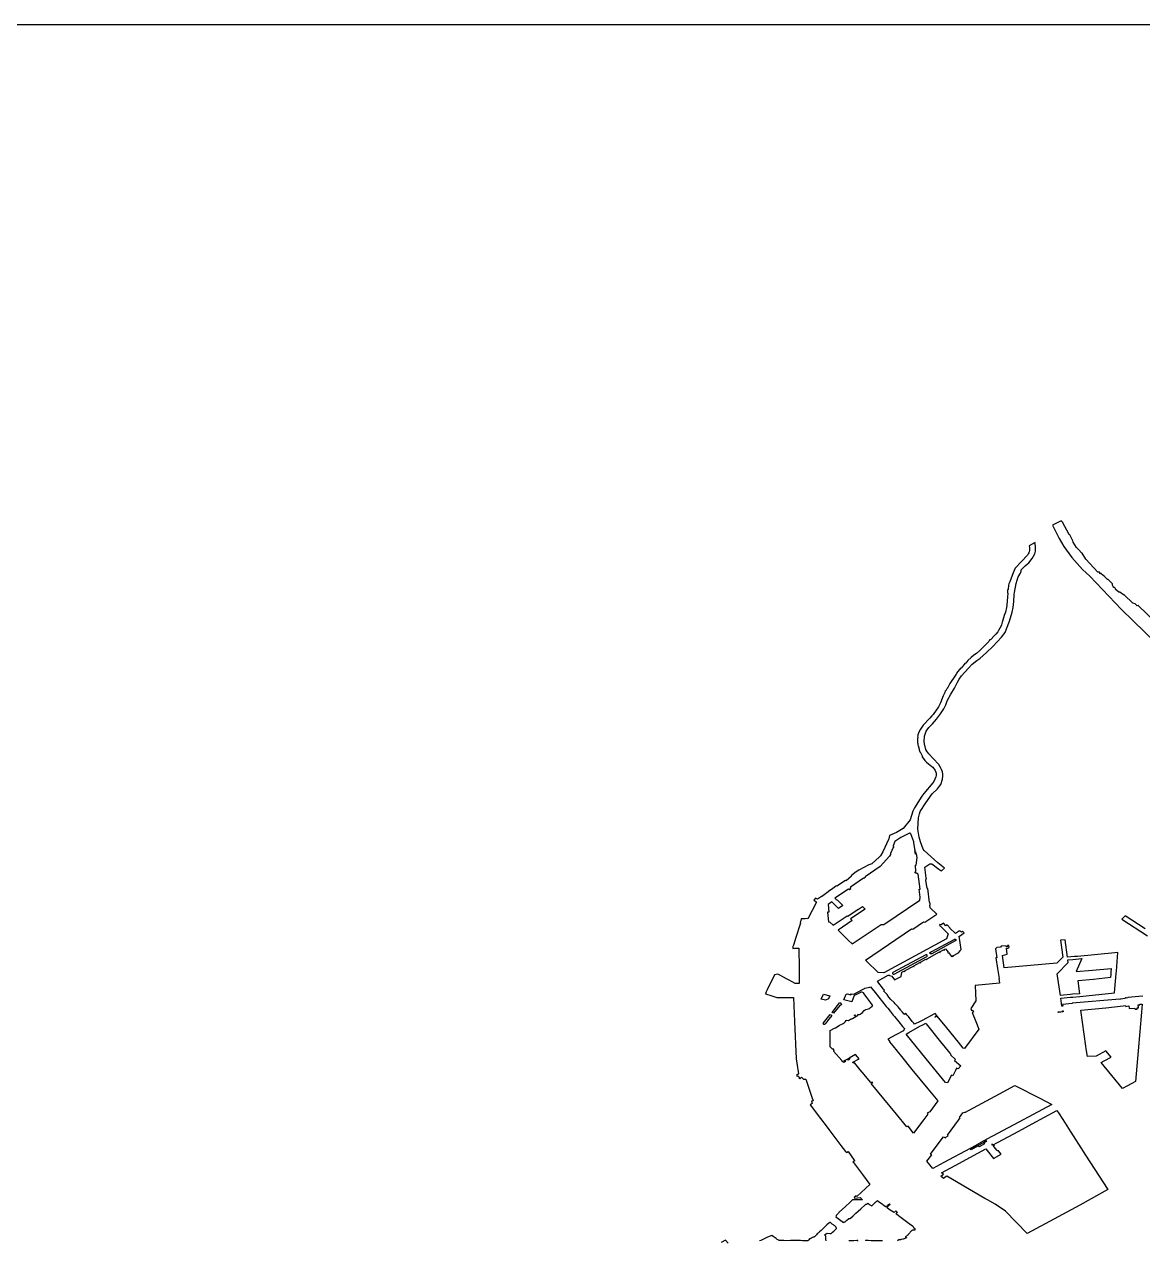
# Model space of a CAD drawing. Header units: inches. Extents: x 139.14 to 140.39, y 34.9 to 35.86.
# Drawn here: x 139.5806 to 139.8402, y 35.5771 to 35.8596 of the extents above; entities that cross this region are included whole.
import ezdxf

# ---------------------------------------------------------------- set-up
doc = ezdxf.new("R2010")
doc.units = ezdxf.units.IN
doc.header["$MEASUREMENT"] = 0

msp = doc.modelspace()

# ---------------------------------------------------------------- linework, layer by layer
for points in [[(139.14216, 35.22599), (139.14216, 35.85959), (140.39254, 35.85959)], [(139.84322, 35.72077), (139.8392, 35.72459), (139.83896, 35.72451), (139.83846, 35.72501), (139.83794, 35.72517), (139.83591, 35.7271), (139.83575, 35.72713), (139.83493, 35.72768), (139.83473, 35.72768), (139.83386, 35.72845), (139.83389, 35.7285), (139.8339, 35.72857), (139.83372, 35.72881), (139.83353, 35.7288), (139.83337, 35.72904), (139.83326, 35.72934), (139.83323, 35.72968), (139.83222, 35.73064), (139.83208, 35.73066), (139.83135, 35.73135), (139.83063, 35.73198), (139.83059, 35.73207), (139.83043, 35.73195), (139.83021, 35.73214), (139.83034, 35.73224), (139.83016, 35.73237), (139.82979, 35.73234), (139.82702, 35.7354), (139.82619, 35.73674), (139.82601, 35.73688), (139.82541, 35.73758), (139.82488, 35.73806), (139.82413, 35.7393), (139.82404, 35.73961), (139.82331, 35.74102), (139.82315, 35.74109), (139.82164, 35.74398), (139.82131, 35.74426), (139.81926, 35.74325), (139.82086, 35.7402), (139.82193, 35.73829), (139.82377, 35.73577), (139.82625, 35.73301), (139.82796, 35.73143), (139.8353, 35.72373), (139.84874, 35.71071)], [(139.84026, 35.6339), (139.83931, 35.6338), (139.83678, 35.63355), (139.83678, 35.63349), (139.83643, 35.63346), (139.83642, 35.63354), (139.83628, 35.63353), (139.83608, 35.63332), (139.83514, 35.63321), (139.83489, 35.63319), (139.82386, 35.63227), (139.82387, 35.63218), (139.82161, 35.63195), (139.82166, 35.63155), (139.82148, 35.63154), (139.82124, 35.63341), (139.82348, 35.63363), (139.82382, 35.63367), (139.82401, 35.63369), (139.82561, 35.63385), (139.83367, 35.63466), (139.83376, 35.6356), (139.83411, 35.63917), (139.83412, 35.63967), (139.8345, 35.64402), (139.8338, 35.64396), (139.82513, 35.64314), (139.82443, 35.64307), (139.82279, 35.64294), (139.82222, 35.64699), (139.82112, 35.6469), (139.82168, 35.64294), (139.82034, 35.64159), (139.80807, 35.64047), (139.80769, 35.64334), (139.80878, 35.64367), (139.80861, 35.64503), (139.80892, 35.64507), (139.80913, 35.64521), (139.80922, 35.64537), (139.80917, 35.64569), (139.80884, 35.64565), (139.80887, 35.64545), (139.80883, 35.6454), (139.8086, 35.64538), (139.80854, 35.64544), (139.80852, 35.64561), (139.80737, 35.6455), (139.8072, 35.64529), (139.80635, 35.64521), (139.80604, 35.64489), (139.80634, 35.64279), (139.80617, 35.64276), (139.80653, 35.64032), (139.80688, 35.63798), (139.80683, 35.63798), (139.807, 35.6369), (139.80138, 35.63634), (139.80147, 35.63281), (139.80032, 35.631), (139.80048, 35.6306), (139.80083, 35.63068), (139.80099, 35.6302), (139.80066, 35.6301), (139.80148, 35.62804), (139.80221, 35.6262), (139.79884, 35.62177), (139.79859, 35.62181), (139.79746, 35.62319), (139.79474, 35.62653), (139.7925, 35.62927), (139.79204, 35.62901), (139.79195, 35.62912), (139.79243, 35.62937), (139.79203, 35.62985), (139.79193, 35.6298), (139.78901, 35.62826), (139.78856, 35.62804), (139.78726, 35.62736), (139.78707, 35.62763), (139.78674, 35.62803), (139.78584, 35.62914), (139.78554, 35.62948), (139.78526, 35.62984), (139.78487, 35.62964), (139.78475, 35.6298), (139.78447, 35.63016), (139.78419, 35.6305), (139.78409, 35.63061), (139.78343, 35.63141), (139.78314, 35.63174), (139.78278, 35.63212), (139.78252, 35.63241), (139.78175, 35.63315), (139.7813, 35.63369), (139.78088, 35.63425), (139.78032, 35.63489), (139.78007, 35.63514), (139.78028, 35.63529), (139.78007, 35.63555), (139.77872, 35.6372), (139.7787, 35.6374), (139.78118, 35.63878), (139.78137, 35.63878), (139.78145, 35.63869), (139.78197, 35.63851), (139.78263, 35.63769), (139.78415, 35.63849), (139.78435, 35.63945), (139.78482, 35.6397), (139.78489, 35.63963), (139.78515, 35.63976), (139.78509, 35.63985), (139.78699, 35.64088), (139.78709, 35.64076), (139.78721, 35.64082), (139.78712, 35.64094), (139.78849, 35.64169), (139.78855, 35.64161), (139.78861, 35.64161), (139.78868, 35.64164), (139.78868, 35.64168), (139.78862, 35.64176), (139.7899, 35.64245), (139.78997, 35.64237), (139.79008, 35.64238), (139.79021, 35.64245), (139.79023, 35.64252), (139.79017, 35.6426), (139.79305, 35.64416), (139.79311, 35.64407), (139.79318, 35.64407), (139.79322, 35.6441), (139.79324, 35.64414), (139.79317, 35.64422), (139.79401, 35.64468), (139.79408, 35.64459), (139.79415, 35.64459), (139.79419, 35.64462), (139.79421, 35.64466), (139.79414, 35.64475), (139.79443, 35.64491), (139.79506, 35.64413), (139.79497, 35.64407), (139.79497, 35.64402), (139.79502, 35.64398), (139.79506, 35.64398), (139.79515, 35.64402), (139.79588, 35.64312), (139.79607, 35.64322), (139.79616, 35.64311), (139.79629, 35.64318), (139.79619, 35.64329), (139.79748, 35.64399), (139.79785, 35.6444), (139.79781, 35.64442), (139.79809, 35.64474), (139.79766, 35.6478), (139.79767, 35.64786), (139.79881, 35.6486), (139.79842, 35.64897), (139.79816, 35.64879), (139.79786, 35.64908), (139.79778, 35.64902), (139.79774, 35.64906), (139.79676, 35.64843), (139.79549, 35.64969), (139.79556, 35.64971), (139.79483, 35.65043), (139.79456, 35.65026), (139.79398, 35.65083), (139.79346, 35.65047), (139.79315, 35.65055), (139.79304, 35.65032), (139.79313, 35.65028), (139.79508, 35.64835), (139.7947, 35.64722), (139.78011, 35.63929), (139.77879, 35.63936), (139.77609, 35.64201), (139.77589, 35.64225), (139.7866, 35.64951), (139.7869, 35.64945), (139.78933, 35.65113), (139.78968, 35.65108), (139.79242, 35.65293), (139.79093, 35.65437), (139.79085, 35.65513), (139.79097, 35.6552), (139.79079, 35.65551), (139.79086, 35.65556), (139.79076, 35.65568), (139.79033, 35.65891), (139.79017, 35.6589), (139.78992, 35.66085), (139.79002, 35.66141), (139.78998, 35.6614), (139.78965, 35.66388), (139.79078, 35.66464), (139.79125, 35.66464), (139.79292, 35.66341), (139.79335, 35.66304), (139.79341, 35.66308), (139.79351, 35.66302), (139.79424, 35.66359), (139.7927, 35.66488), (139.78951, 35.66774), (139.78925, 35.66803), (139.78868, 35.66972), (139.78837, 35.67081), (139.78801, 35.67264), (139.78819, 35.67533), (139.78844, 35.67626), (139.78854, 35.67679), (139.78986, 35.67878), (139.79137, 35.68085), (139.79259, 35.68206), (139.79307, 35.68263), (139.79336, 35.68308), (139.79375, 35.68426), (139.79382, 35.68495), (139.79381, 35.68542), (139.79373, 35.68596), (139.79353, 35.68651), (139.7933, 35.68702), (139.79289, 35.6877), (139.79161, 35.6891), (139.79061, 35.69019), (139.79015, 35.6908), (139.78992, 35.69117), (139.78956, 35.69248), (139.78948, 35.69306), (139.78959, 35.69431), (139.78997, 35.69542), (139.7906, 35.69632), (139.79146, 35.69715), (139.79234, 35.6982), (139.79331, 35.69943), (139.79404, 35.70064), (139.79453, 35.70156), (139.79488, 35.70249), (139.79569, 35.70404), (139.79652, 35.70542), (139.79727, 35.70683), (139.79761, 35.70751), (139.79818, 35.70825), (139.79976, 35.71009), (139.80063, 35.71103), (139.80174, 35.71182), (139.80245, 35.71228), (139.80398, 35.71372), (139.80548, 35.71513), (139.80746, 35.71723), (139.80827, 35.71833), (139.80864, 35.71919), (139.80934, 35.72099), (139.80991, 35.7231), (139.81014, 35.72414), (139.8103, 35.72553), (139.81041, 35.72715), (139.81048, 35.72764), (139.81085, 35.7297), (139.81136, 35.7313), (139.81185, 35.73211), (139.812, 35.7326), (139.81205, 35.73287), (139.81295, 35.73387), (139.81344, 35.73424), (139.81379, 35.73451), (139.81461, 35.73557), (139.81517, 35.73661), (139.81534, 35.73725), (139.81533, 35.73833), (139.81527, 35.73883), (139.81523, 35.73911), (139.81524, 35.73926), (139.81391, 35.73847), (139.81398, 35.73801), (139.81399, 35.73776), (139.81393, 35.73737), (139.81386, 35.7371), (139.81377, 35.73684), (139.81365, 35.73659), (139.8135, 35.73634), (139.81212, 35.73487), (139.81063, 35.73327), (139.81015, 35.73223), (139.8094, 35.7301), (139.80915, 35.72968), (139.80907, 35.72934), (139.80899, 35.72833), (139.80892, 35.72827), (139.80887, 35.72823), (139.80884, 35.72801), (139.80888, 35.72796), (139.80887, 35.7278), (139.80888, 35.72747), (139.80893, 35.72747), (139.80888, 35.72654), (139.80881, 35.72568), (139.80868, 35.72473), (139.80861, 35.72416), (139.80835, 35.7231), (139.80811, 35.72228), (139.80776, 35.72122), (139.8076, 35.72074), (139.80745, 35.72012), (139.80737, 35.7199), (139.80678, 35.71884), (139.80659, 35.71854), (139.80616, 35.71799), (139.80586, 35.71765), (139.80492, 35.71668), (139.80478, 35.71661), (139.80464, 35.71659), (139.80458, 35.71654), (139.80457, 35.71641), (139.80451, 35.71628), (139.80241, 35.71414), (139.80167, 35.7135), (139.80101, 35.71308), (139.80041, 35.71256), (139.79965, 35.71182), (139.79914, 35.71125), (139.79908, 35.71129), (139.7986, 35.71076), (139.79865, 35.71072), (139.79849, 35.71054), (139.79811, 35.71009), (139.79805, 35.71011), (139.79703, 35.70889), (139.79709, 35.70885), (139.7969, 35.70866), (139.79674, 35.70844), (139.79548, 35.70649), (139.79494, 35.70541), (139.79487, 35.70544), (139.79452, 35.70484), (139.79447, 35.70486), (139.7943, 35.70458), (139.79436, 35.70455), (139.79412, 35.70413), (139.79418, 35.7041), (139.79393, 35.70368), (139.79327, 35.70202), (139.79307, 35.70157), (139.7929, 35.70127), (139.79281, 35.70109), (139.79156, 35.6993), (139.79131, 35.69899), (139.79078, 35.69842), (139.78924, 35.69682), (139.78893, 35.69637), (139.78866, 35.69592), (139.78837, 35.69533), (139.78806, 35.69455), (139.78802, 35.69432), (139.78796, 35.69408), (139.78803, 35.69405), (139.78797, 35.69364), (139.78797, 35.69312), (139.78797, 35.69284), (139.788, 35.69255), (139.78804, 35.69226), (139.78808, 35.69208), (139.78843, 35.69098), (139.78837, 35.69096), (139.78853, 35.6906), (139.78857, 35.69061), (139.78902, 35.68969), (139.78903, 35.68958), (139.78907, 35.68947), (139.78965, 35.68866), (139.79007, 35.68824), (139.79053, 35.68785), (139.7913, 35.68724), (139.79151, 35.68704), (139.79204, 35.68631), (139.79224, 35.68595), (139.79231, 35.68568), (139.79232, 35.68543), (139.79232, 35.68531), (139.7923, 35.68517), (139.79218, 35.68481), (139.79199, 35.68431), (139.79173, 35.68372), (139.79155, 35.68343), (139.78942, 35.68095), (139.78898, 35.68032), (139.78727, 35.67762), (139.78685, 35.67689), (139.78628, 35.67488), (139.7846, 35.67281), (139.78307, 35.67188), (139.78149, 35.67117), (139.78133, 35.67041), (139.78124, 35.67025), (139.7799, 35.66745), (139.77934, 35.6665), (139.77916, 35.66627), (139.77738, 35.66464), (139.77663, 35.66436), (139.77434, 35.66319), (139.77349, 35.6626), (139.77252, 35.66185), (139.77264, 35.66174), (139.7714, 35.66067), (139.77125, 35.66077), (139.76925, 35.65945), (139.76917, 35.65952), (139.76779, 35.65854), (139.76767, 35.65852), (139.76718, 35.65814), (139.76721, 35.65812), (139.76567, 35.65698), (139.76563, 35.65702), (139.76476, 35.65639), (139.76431, 35.65665), (139.76389, 35.65617), (139.76436, 35.65591), (139.76437, 35.65585), (139.76435, 35.65583), (139.76454, 35.65572), (139.76249, 35.65186), (139.76231, 35.65193), (139.76184, 35.65183), (139.76098, 35.65182), (139.76072, 35.65087), (139.7608, 35.65085), (139.7596, 35.64726), (139.75928, 35.64597), (139.75917, 35.64574), (139.75904, 35.64545), (139.75905, 35.645), (139.75939, 35.64501), (139.76039, 35.64501), (139.76046, 35.6404), (139.76045, 35.63776), (139.76045, 35.63731), (139.76045, 35.63686), (139.76038, 35.63686), (139.75956, 35.63686), (139.75816, 35.6376), (139.75755, 35.63793), (139.75688, 35.63829), (139.75602, 35.63877), (139.75552, 35.63904), (139.75478, 35.63884), (139.75306, 35.63534), (139.75286, 35.63493), (139.75264, 35.63444), (139.75265, 35.63442), (139.75412, 35.63398), (139.7553, 35.63359), (139.75919, 35.63361), (139.75942, 35.628), (139.75979, 35.61937), (139.75994, 35.61834), (139.7603, 35.61583), (139.75983, 35.61547), (139.76006, 35.61529), (139.76017, 35.61539), (139.76058, 35.61503), (139.76044, 35.61492), (139.76061, 35.61479), (139.76101, 35.61508), (139.76148, 35.61461), (139.762, 35.61465), (139.76343, 35.61045), (139.76372, 35.60959), (139.76333, 35.60951), (139.76352, 35.60895), (139.763, 35.60868), (139.76546, 35.60549), (139.76673, 35.60377), (139.76734, 35.60296), (139.77018, 35.59919), (139.77122, 35.59778), (139.77127, 35.59782), (139.77145, 35.5976), (139.77183, 35.59778), (139.77324, 35.5958), (139.77338, 35.59562), (139.77297, 35.59544), (139.77312, 35.59524), (139.77517, 35.59248), (139.7769, 35.59017), (139.77386, 35.58739), (139.77369, 35.58752), (139.77325, 35.58711), (139.77342, 35.58699), (139.77462, 35.5871), (139.7752, 35.58658), (139.7752, 35.58656), (139.7729, 35.58656), (139.77225, 35.58598), (139.77126, 35.58508), (139.76978, 35.58375), (139.76972, 35.58371), (139.76969, 35.58366), (139.76962, 35.58346), (139.7693, 35.58315), (139.7692, 35.58308), (139.76913, 35.583), (139.76908, 35.58293), (139.76905, 35.58284), (139.76904, 35.58277), (139.769, 35.58264), (139.76957, 35.58222), (139.77076, 35.58135), (139.77095, 35.58151), (139.77111, 35.58141), (139.77157, 35.58186), (139.77194, 35.5822), (139.772, 35.58222), (139.77208, 35.58224), (139.77217, 35.58224), (139.77226, 35.58224), (139.7723, 35.58225), (139.77242, 35.58234), (139.77302, 35.5829), (139.77362, 35.58346), (139.77415, 35.58395), (139.77477, 35.58451), (139.77581, 35.58545), (139.77595, 35.58555), (139.77605, 35.58557), (139.77613, 35.58558), (139.77617, 35.58561), (139.77625, 35.58569), (139.7764, 35.58581), (139.77648, 35.58576), (139.77674, 35.58558), (139.77691, 35.58545), (139.77707, 35.58534), (139.77718, 35.58526), (139.77729, 35.58518), (139.77742, 35.5853), (139.77761, 35.58547), (139.77781, 35.58567), (139.77799, 35.58583), (139.77816, 35.58599), (139.77826, 35.58608), (139.77835, 35.58617), (139.77849, 35.58629), (139.77859, 35.58639), (139.77864, 35.58643), (139.77882, 35.58629), (139.77934, 35.58593), (139.77972, 35.58566), (139.77998, 35.58547), (139.78036, 35.5852), (139.78067, 35.58498), (139.78095, 35.58521), (139.78105, 35.5853), (139.781, 35.58533), (139.78125, 35.58552), (139.78144, 35.58568), (139.78164, 35.58554), (139.78159, 35.58549), (139.78125, 35.5852), (139.78116, 35.58511), (139.78101, 35.58497), (139.78086, 35.58484), (139.78096, 35.58477), (139.78132, 35.58453), (139.78164, 35.5843), (139.78196, 35.58407), (139.78235, 35.58379), (139.78252, 35.58367), (139.78253, 35.58368), (139.78278, 35.58388), (139.78294, 35.58401), (139.78308, 35.5839), (139.78335, 35.58368), (139.7833, 35.58364), (139.78309, 35.58346), (139.78296, 35.58335), (139.78314, 35.58323), (139.78415, 35.58248), (139.78513, 35.58177), (139.78601, 35.58112), (139.78677, 35.58055), (139.78703, 35.58036), (139.78703, 35.5803), (139.78694, 35.58024), (139.78737, 35.57994), (139.78737, 35.57989), (139.78735, 35.57973), (139.78732, 35.57956), (139.78718, 35.57958), (139.78702, 35.57958), (139.78692, 35.57955), (139.78682, 35.57952), (139.78672, 35.57949), (139.78663, 35.57945), (139.78654, 35.57938), (139.78637, 35.57921), (139.7863, 35.57914), (139.78624, 35.57906), (139.78619, 35.57896), (139.7861, 35.57885), (139.786, 35.57874), (139.78589, 35.57865), (139.78582, 35.57857), (139.7858, 35.5785), (139.78572, 35.57837), (139.78569, 35.57835), (139.78556, 35.57832), (139.78548, 35.57827), (139.78537, 35.57817), (139.78527, 35.57809), (139.78519, 35.57803), (139.78515, 35.57796), (139.78515, 35.57791), (139.78518, 35.57787), (139.78522, 35.57786), (139.78528, 35.57785), (139.78534, 35.57783), (139.78537, 35.57781), (139.78538, 35.57778), (139.78537, 35.57776), (139.78516, 35.57768), (139.78485, 35.57757), (139.78476, 35.57751), (139.78459, 35.57744), (139.78425, 35.57741), (139.7842, 35.5774), (139.78411, 35.57738), (139.78406, 35.57737), (139.78402, 35.57734), (139.78361, 35.57734), (139.7833, 35.57709)], [(139.76835, 35.65036), (139.77164, 35.65258), (139.77176, 35.65247), (139.77421, 35.65411), (139.77425, 35.65406), (139.77519, 35.65469), (139.77578, 35.6541), (139.77241, 35.65183), (139.77276, 35.65147), (139.76954, 35.64923), (139.77017, 35.64861), (139.77108, 35.64769), (139.77194, 35.64683), (139.77275, 35.64602), (139.77276, 35.64601), (139.77951, 35.65057), (139.78017, 35.65052), (139.78851, 35.65617), (139.78861, 35.65685), (139.78836, 35.65875), (139.78854, 35.65877), (139.78808, 35.6622), (139.78774, 35.66249), (139.78771, 35.66249), (139.78765, 35.66247), (139.78758, 35.66243), (139.78736, 35.66264), (139.78747, 35.66272), (139.78746, 35.66283), (139.78755, 35.66287), (139.78748, 35.66428), (139.78761, 35.66431), (139.78787, 35.66608), (139.78769, 35.66691), (139.78754, 35.66689), (139.78752, 35.6669), (139.78745, 35.66721), (139.78747, 35.66723), (139.78761, 35.66725), (139.78759, 35.6673), (139.78745, 35.66729), (139.78743, 35.6673), (139.78735, 35.66765), (139.78738, 35.66767), (139.78751, 35.66769), (139.7875, 35.66776), (139.78744, 35.66776), (139.78709, 35.66949), (139.78714, 35.66949), (139.78709, 35.66973), (139.78639, 35.67159), (139.78634, 35.67167), (139.78624, 35.67172), (139.78612, 35.67171), (139.78408, 35.67071), (139.78291, 35.66998), (139.78272, 35.66978), (139.78228, 35.66878), (139.7823, 35.66865), (139.7824, 35.66865), (139.78237, 35.66843), (139.7823, 35.66845), (139.78169, 35.667), (139.78167, 35.66681), (139.78149, 35.6664), (139.7793, 35.66401), (139.77584, 35.6616), (139.7759, 35.66152), (139.77548, 35.66124), (139.77541, 35.6613), (139.77237, 35.65922), (139.77244, 35.65914), (139.7723, 35.65905), (139.77229, 35.65901), (139.77247, 35.65885), (139.77213, 35.65862), (139.77195, 35.65878), (139.76877, 35.65663), (139.76922, 35.6562), (139.7693, 35.65627), (139.77065, 35.65494), (139.76965, 35.65428), (139.76806, 35.6558), (139.76719, 35.6552), (139.76739, 35.65341), (139.76708, 35.65339), (139.7673, 35.65114), (139.76763, 35.6511), (139.76835, 35.65036)], [(139.84079, 35.64953), (139.83616, 35.65257), (139.83538, 35.65178), (139.84138, 35.64789)], [(139.7913, 35.6443), (139.79649, 35.64709), (139.79655, 35.64711), (139.79659, 35.64712), (139.79664, 35.64713), (139.79671, 35.64713), (139.79676, 35.64712), (139.7968, 35.64709), (139.79684, 35.64707), (139.79686, 35.64704), (139.79688, 35.647), (139.79689, 35.64695), (139.79689, 35.64691), (139.79688, 35.64687), (139.79686, 35.64683), (139.79684, 35.6468), (139.79678, 35.64676), (139.79668, 35.64671), (139.79129, 35.64375), (139.79125, 35.64373), (139.7912, 35.64372), (139.79116, 35.64371), (139.79111, 35.64371), (139.79106, 35.64371), (139.79102, 35.64372), (139.79097, 35.64374), (139.79094, 35.64375), (139.79091, 35.64378), (139.79089, 35.6438), (139.79087, 35.64382), (139.79085, 35.64385), (139.79085, 35.64389), (139.79084, 35.64394), (139.79085, 35.64398), (139.79087, 35.64404), (139.7909, 35.64407), (139.79093, 35.6441), (139.79098, 35.64412), (139.79124, 35.64427), (139.79126, 35.64425), (139.79132, 35.64428), (139.7913, 35.6443)], [(139.78254, 35.63902), (139.79015, 35.64312), (139.7902, 35.6432), (139.79023, 35.64327), (139.79023, 35.64335), (139.7902, 35.64342), (139.79016, 35.64346), (139.79011, 35.64349), (139.79004, 35.64352), (139.78996, 35.64352), (139.7899, 35.64352), (139.78986, 35.64351), (139.78223, 35.63936), (139.78218, 35.63927), (139.78216, 35.63922), (139.78217, 35.63916), (139.7822, 35.6391), (139.78225, 35.63906), (139.7823, 35.63903), (139.78236, 35.63901), (139.78241, 35.639), (139.78248, 35.639), (139.78253, 35.63901), (139.78254, 35.63902)], [(139.82039, 35.63909), (139.82295, 35.64168), (139.82287, 35.64228), (139.82286, 35.6423), (139.82401, 35.64242), (139.82474, 35.64249), (139.82613, 35.64264), (139.82481, 35.63959), (139.82858, 35.63994), (139.83294, 35.64035), (139.83287, 35.63948), (139.83286, 35.6391), (139.83278, 35.63819), (139.82878, 35.6378), (139.82515, 35.63744), (139.82556, 35.63445), (139.8255, 35.63445), (139.82391, 35.63432), (139.82345, 35.63426), (139.82186, 35.6341), (139.82113, 35.63403), (139.82039, 35.63909)], [(139.78234, 35.62949), (139.7826, 35.62918), (139.78296, 35.6288), (139.78331, 35.62833), (139.78365, 35.62793), (139.78449, 35.62686), (139.78484, 35.62648), (139.78489, 35.62643), (139.78493, 35.62637), (139.78469, 35.62586), (139.78292, 35.62493), (139.78107, 35.62394), (139.78147, 35.62344), (139.78146, 35.62329), (139.78219, 35.62239), (139.78421, 35.61989), (139.78663, 35.61689), (139.79034, 35.61238), (139.79265, 35.60957), (139.79082, 35.60704), (139.7902, 35.6067), (139.79036, 35.60651), (139.78917, 35.60492), (139.78705, 35.60209), (139.78578, 35.60367), (139.7855, 35.60351), (139.7831, 35.60645), (139.77723, 35.61363), (139.77759, 35.61383), (139.77755, 35.61383), (139.77723, 35.61388), (139.77709, 35.61381), (139.7751, 35.61621), (139.77465, 35.61678), (139.77339, 35.61832), (139.77328, 35.61848), (139.77304, 35.61837), (139.77293, 35.61853), (139.77439, 35.61933), (139.77359, 35.62031), (139.7721, 35.61949), (139.77227, 35.61926), (139.77183, 35.61902), (139.7718, 35.61908), (139.77216, 35.61927), (139.77205, 35.61945), (139.77076, 35.61877), (139.77085, 35.61862), (139.77126, 35.61883), (139.7713, 35.61876), (139.77084, 35.61852), (139.77068, 35.61872), (139.77059, 35.61868), (139.77037, 35.61894), (139.76847, 35.62115), (139.76864, 35.6213), (139.76837, 35.62167), (139.76821, 35.62156), (139.76766, 35.62213), (139.76766, 35.62589), (139.76872, 35.62645), (139.76894, 35.62656), (139.76955, 35.6269), (139.76986, 35.62712), (139.7702, 35.6273), (139.77066, 35.62753), (139.77094, 35.62773), (139.77114, 35.62791), (139.77123, 35.62802), (139.77136, 35.62824), (139.77142, 35.62828), (139.77149, 35.62829), (139.77182, 35.62826), (139.77192, 35.62826), (139.77209, 35.62833), (139.77219, 35.62841), (139.77238, 35.62852), (139.77262, 35.6286), (139.77269, 35.62863), (139.77285, 35.62871), (139.77364, 35.62914), (139.77408, 35.6294), (139.77408, 35.6296), (139.77424, 35.62963), (139.77449, 35.62967), (139.77466, 35.62973), (139.77488, 35.62984), (139.77516, 35.63012), (139.77561, 35.63054), (139.77582, 35.6307), (139.77598, 35.63076), (139.77657, 35.63093), (139.77681, 35.63104), (139.77708, 35.63127), (139.77742, 35.63155), (139.77749, 35.63164), (139.7775, 35.63171), (139.77749, 35.63182), (139.77714, 35.63234), (139.77643, 35.63328), (139.77559, 35.63443), (139.77538, 35.63466), (139.77523, 35.63475), (139.775, 35.63482), (139.7749, 35.63486), (139.77367, 35.63422), (139.77328, 35.63401), (139.77268, 35.63254), (139.77084, 35.63305), (139.77139, 35.63433), (139.77171, 35.63445), (139.7725, 35.63423), (139.7726, 35.63447), (139.77315, 35.63434), (139.77521, 35.63546), (139.77566, 35.63571), (139.77572, 35.63574), (139.77692, 35.636), (139.77701, 35.63605), (139.77809, 35.63473), (139.78071, 35.63153), (139.78105, 35.63112), (139.78162, 35.63041), (139.78234, 35.62949)], [(139.76561, 35.63322), (139.76612, 35.63438), (139.76757, 35.63396), (139.76728, 35.63324), (139.76656, 35.63297), (139.76561, 35.63322)], [(139.76608, 35.62748), (139.76611, 35.62759), (139.76615, 35.62767), (139.76771, 35.62963), (139.76797, 35.6295), (139.76807, 35.62943), (139.76736, 35.62853), (139.76692, 35.62796), (139.76653, 35.62746), (139.76642, 35.62734), (139.76633, 35.62732), (139.7662, 35.62733), (139.76612, 35.62736), (139.76609, 35.62743), (139.76608, 35.62748)], [(139.76811, 35.63013), (139.76941, 35.63176), (139.76987, 35.63231), (139.76993, 35.63235), (139.76999, 35.63236), (139.77005, 35.63235), (139.77011, 35.63234), (139.77015, 35.6323), (139.77018, 35.63223), (139.77018, 35.63216), (139.77014, 35.63209), (139.77034, 35.63186), (139.76989, 35.63176), (139.76848, 35.62995), (139.76811, 35.63013)], [(139.82061, 35.63026), (139.82162, 35.63037), (139.82161, 35.63049), (139.82168, 35.6305), (139.82177, 35.6305), (139.82181, 35.63025), (139.82068, 35.63011), (139.82063, 35.6301), (139.82061, 35.63026)], [(139.84011, 35.632), (139.83996, 35.63021), (139.83919, 35.62122), (139.83858, 35.6141), (139.83667, 35.61306), (139.83556, 35.61245), (139.8306, 35.61847), (139.83131, 35.61885), (139.83293, 35.61972), (139.83165, 35.62121), (139.8294, 35.61999), (139.82745, 35.61986), (139.82714, 35.62167), (139.82703, 35.62227), (139.82629, 35.62786), (139.82589, 35.63063), (139.83168, 35.63121), (139.83571, 35.63161), (139.83628, 35.6317), (139.8363, 35.63153), (139.83698, 35.63162), (139.83708, 35.63101), (139.83842, 35.63113), (139.83847, 35.63084), (139.83895, 35.63088), (139.83892, 35.63117), (139.83929, 35.6312), (139.83919, 35.63185), (139.83954, 35.63188), (139.83955, 35.632), (139.84011, 35.632)], [(139.77326, 35.62948), (139.7734, 35.62957), (139.77359, 35.62933), (139.77346, 35.62925), (139.77326, 35.62948)], [(139.7853, 35.6251), (139.78593, 35.62545), (139.78851, 35.62691), (139.78921, 35.62727), (139.78987, 35.62762), (139.78997, 35.62748), (139.79333, 35.62331), (139.79548, 35.62068), (139.79573, 35.6204), (139.79559, 35.62027), (139.79679, 35.61918), (139.79655, 35.61897), (139.79798, 35.61771), (139.79736, 35.61704), (139.797, 35.61714), (139.79676, 35.61664), (139.79617, 35.61542), (139.79581, 35.61553), (139.79491, 35.61376), (139.79443, 35.61388), (139.791, 35.6181), (139.7853, 35.6251)], [(139.79011, 35.59555), (139.79125, 35.59706), (139.79099, 35.5972), (139.79254, 35.59929), (139.794, 35.60124), (139.79446, 35.601), (139.79456, 35.60114), (139.79504, 35.60143), (139.79492, 35.60158), (139.79749, 35.60507), (139.79788, 35.60561), (139.79773, 35.60569), (139.79811, 35.60623), (139.7985, 35.60678), (139.79887, 35.60695), (139.79896, 35.60685), (139.80703, 35.61123), (139.81058, 35.61316), (139.81634, 35.61019), (139.81912, 35.60876), (139.81262, 35.60526), (139.80537, 35.60137), (139.80509, 35.6012), (139.80337, 35.60029), (139.80333, 35.60026), (139.80323, 35.6002), (139.8016, 35.59931), (139.80147, 35.59925), (139.80017, 35.59855), (139.7941, 35.59527), (139.79153, 35.59388), (139.79011, 35.59555)], [(139.79341, 35.59212), (139.79402, 35.59254), (139.7935, 35.59286), (139.79769, 35.59511), (139.8001, 35.59643), (139.8038, 35.59846), (139.80563, 35.59622), (139.80741, 35.5972), (139.80679, 35.598), (139.80657, 35.59797), (139.80645, 35.59801), (139.80636, 35.59811), (139.80579, 35.59893), (139.80562, 35.59912), (139.80542, 35.59927), (139.80518, 35.59941), (139.80515, 35.59944), (139.80519, 35.59948), (139.80526, 35.59953), (139.80537, 35.59949), (139.80581, 35.59924), (139.80566, 35.59945), (139.80621, 35.59974), (139.80651, 35.59991), (139.81148, 35.60256), (139.81457, 35.60423), (139.82034, 35.60735), (139.82082, 35.6066), (139.82156, 35.60546), (139.82226, 35.60436), (139.823, 35.60317), (139.82696, 35.59697), (139.83215, 35.58898), (139.82564, 35.58538), (139.81963, 35.58211), (139.81345, 35.57878), (139.80842, 35.58395), (139.80595, 35.58556), (139.80418, 35.58658), (139.80357, 35.58694), (139.79478, 35.5921), (139.79459, 35.59198), (139.79398, 35.59156), (139.79341, 35.59212)], [(139.80028, 35.59843), (139.80168, 35.59917), (139.80173, 35.59907), (139.80198, 35.59921), (139.8033, 35.59992), (139.80344, 35.6), (139.80337, 35.6001), (139.80385, 35.60035), (139.80401, 35.60016), (139.80337, 35.59984), (139.80354, 35.5996), (139.80224, 35.5989), (139.80206, 35.5991), (139.80043, 35.59824), (139.80028, 35.59843)], [(139.76674, 35.57711), (139.76671, 35.57747), (139.76671, 35.57767), (139.7667, 35.57784), (139.76669, 35.57795), (139.76669, 35.57806), (139.76668, 35.57817), (139.76638, 35.57849), (139.76677, 35.57872), (139.76694, 35.57881), (139.76701, 35.57882), (139.76757, 35.57881), (139.76781, 35.57881), (139.76786, 35.5788), (139.76793, 35.57877), (139.76825, 35.57907), (139.76852, 35.57932), (139.76881, 35.5796), (139.76902, 35.57979), (139.76917, 35.57994), (139.76914, 35.58001), (139.76907, 35.58017), (139.76905, 35.58022), (139.76903, 35.58025), (139.76899, 35.58031), (139.76893, 35.58038), (139.76888, 35.58042), (139.76876, 35.58053), (139.76864, 35.58062), (139.76853, 35.58071), (139.76844, 35.58077), (139.76827, 35.58089), (139.76816, 35.58097), (139.76808, 35.58102), (139.76801, 35.58107), (139.76796, 35.5811), (139.76792, 35.58114), (139.76786, 35.58123), (139.76782, 35.58127), (139.76777, 35.5813), (139.7677, 35.58132), (139.76766, 35.58132), (139.76761, 35.58132), (139.76757, 35.58131), (139.76754, 35.5813), (139.7675, 35.58128), (139.76736, 35.58115), (139.76692, 35.58076), (139.76658, 35.58044), (139.76626, 35.58013), (139.76587, 35.57977), (139.76557, 35.57951), (139.7652, 35.57916), (139.76487, 35.57883), (139.7647, 35.57868), (139.76451, 35.5785), (139.76425, 35.57821), (139.76418, 35.57812), (139.76406, 35.57802), (139.76401, 35.57799), (139.76395, 35.57797), (139.76387, 35.57796), (139.76381, 35.57795), (139.76377, 35.57794), (139.76368, 35.5779), (139.76354, 35.57784), (139.76343, 35.57777), (139.76336, 35.57772), (139.76328, 35.57767), (139.76315, 35.57759), (139.76307, 35.57755), (139.76297, 35.57751), (139.76292, 35.5775), (139.7627, 35.5773), (139.76247, 35.57711), (139.76216, 35.57711), (139.76159, 35.57711), (139.76142, 35.57711), (139.76125, 35.57711), (139.76076, 35.57712), (139.76032, 35.57712), (139.75992, 35.57712), (139.75949, 35.57712), (139.75904, 35.57712), (139.75866, 35.57712), (139.75844, 35.57712), (139.7573, 35.57709), (139.75694, 35.57712), (139.75624, 35.57713), (139.75587, 35.57713), (139.75565, 35.57723), (139.75557, 35.57728), (139.75541, 35.57739), (139.75512, 35.57762), (139.75493, 35.57776), (139.75471, 35.57792), (139.75459, 35.57801), (139.75445, 35.57811), (139.75413, 35.57834), (139.75315, 35.57789), (139.75158, 35.57718), (139.75157, 35.57715), (139.75129, 35.57707)], [(139.74397, 35.57653), (139.74336, 35.57722), (139.74241, 35.57666)], [(139.77413, 35.577), (139.77411, 35.57712), (139.77388, 35.57712), (139.77317, 35.57711), (139.77262, 35.57711), (139.77241, 35.57711), (139.77203, 35.57711)], [(139.77981, 35.57711), (139.7791, 35.57711), (139.7785, 35.57711), (139.77798, 35.57711), (139.77721, 35.57711), (139.77654, 35.57712), (139.77589, 35.57712), (139.77589, 35.57711)]]:
    msp.add_lwpolyline(points)

doc.saveas('drawing.dxf')
